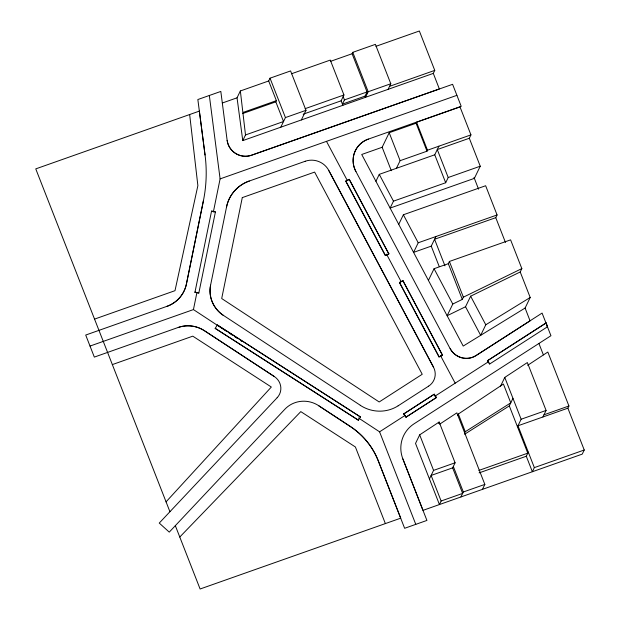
<?xml version="1.0" encoding="UTF-8"?>
<svg xmlns="http://www.w3.org/2000/svg" width="620" height="620" viewBox="0 0 620 620"><rect width="100%" height="100%" fill="white"/><g stroke="black" fill="none" stroke-linecap="round" stroke-linejoin="round"><path stroke-width="0.93" d="M203.414 200.717L186.418 284.022A31.884 30.822 25.8 0 1 166.749 306.458L166.78 306.396A31.884 30.822 25.8 0 0 186.418 284.022L203.414 200.717A146.669 141.802 25.8 0 0 205.049 155.016L199.384 111.096L35.758 168.88L169.919 511.702M194.967 292.175L211.552 211.095L215.419 211.947L198.834 293.028L194.967 292.175L198.834 293.028M90.024 346.069L193.44 309.582L196.92 292.539M213.342 212.032L220.1 178.886L209.335 95.48M210.567 285.254L210.591 285.192A29.721 28.737 25.8 0 0 223.564 315.471L223.533 315.534A29.721 28.737 25.8 0 1 210.567 285.254L226.579 206.817A36.782 35.565 25.8 0 1 249.248 181.001L249.217 181.063A36.782 35.565 25.8 0 0 226.556 206.879L226.579 206.817M547.452 326.81L546.065 322.919L487.436 360.755L489.661 364.002L547.429 326.825L546.065 322.919M189.658 114.584L197.873 185.628L174.995 290.679L94.527 319.114M222.347 102.998L237.042 97.813L240.351 90.969L268.685 80.972L270.026 78.19L290.594 70.936L306.001 110.321L301.343 119.947M205.049 155.016L197.85 99.533L220.821 91.427L227.153 140.469A18.065 17.468 25.8 0 0 251.441 155.279L452.592 84.312L461.218 106.353L368.35 139.12A24.017 23.219 25.8 0 0 355.857 171.5L355.888 171.438A24.017 23.219 25.8 0 1 368.381 139.058L368.35 139.12M112.321 364.599L192.789 336.164L271.328 387.027L166.028 501.89M227.153 140.469L227.184 140.407A18.065 17.468 25.8 0 0 251.472 155.217L439.355 88.978L433.31 73.392L434.76 70.385L419.353 31L375.945 46.314M433.31 73.392L242.769 140.616L245.504 134.951L240.351 90.969M211.552 211.095L215.419 211.947M242.645 113.553L275.815 101.843L276.388 100.665L268.685 80.972M274.358 376.565L204.515 330.778A29.249 28.272 25.8 0 0 178.312 327.414L178.281 327.476A29.249 28.272 25.8 0 1 204.515 330.778L274.358 376.565A14.299 13.826 25.8 0 1 277.225 397.629L277.194 397.691M280.783 127.201L285.44 117.575L306.001 110.321M215.163 328.36L358.337 420.166L215.163 328.36L217.333 324.988L360.429 416.95L217.333 324.988M330.406 61.395L352.106 53.739L352.78 52.344L375.387 44.361L390.801 83.754L388.097 89.342M305.234 161.301L305.265 161.239A19.026 18.391 25.8 0 1 328.801 170.461L433.473 367.125A15.221 14.717 25.8 0 1 428.629 386.144L428.606 386.206M303.203 114.189L341.124 100.812L343.945 94.976L330.29 60.078L291.462 73.772M344.441 99.913L342.418 104.106L365.025 96.131L367.048 91.938L344.441 99.913L343.154 96.619M328.778 170.523L433.473 367.125M390.801 83.754L368.187 91.729L365.49 97.317L365.025 96.131M175.328 525.667L200.105 589L400.729 518.165L378.278 460.784A72.067 69.672 25.8 0 0 350.277 426.421L318.711 405.689A26.536 25.653 25.8 0 0 284.789 409.308L169.26 532.123L159.255 523.071L277.225 397.629M345.759 181.218L349.316 179.35L388.825 253.874L385.338 255.587L345.759 181.218L349.316 179.35M179.777 537.029L300.793 411.618L355.399 446.981L385.369 523.582M469.317 138.26L480.244 166.207L474.378 178.358L390.12 208.088L393.468 201.159L445.687 182.737L448.206 177.514L437.278 149.559L469.317 138.26L470.944 134.881L460.009 106.927L416.555 122.256L416.082 123.233L389.19 132.719L382.153 147.273L391.329 170.717M375.922 181.28L379.269 174.359L434.752 154.783L438.906 146.18M396.436 168.299L400.125 160.673L427.017 151.187L427.49 150.21L470.944 134.881M398.738 224.355L403.372 214.768L485.646 185.737L497.077 214.962L495.768 217.674L434.566 239.266L444.959 265.833M385.338 255.587L388.903 253.72M318.68 405.751L350.246 426.482A72.067 69.672 25.8 0 1 378.247 460.838L404.635 528.294L426.924 520.428L402.876 458.947A30.729 29.714 25.8 0 1 414.121 423.77L550.947 335.722L542.089 313.077L475.997 355.609A17.949 17.352 25.8 0 1 450.159 348.688L355.888 171.438M497.077 214.962L418.213 242.784L413.579 252.371L431.241 246.14L435.875 236.553M399.435 282.55L402.992 280.69L442.502 355.214L439.014 356.926L399.435 282.55L402.992 280.69M223.564 315.471L360.298 405.263M428.42 280.395L434.062 268.708L448.322 263.678L449.392 261.462L510.601 239.863L521.839 268.599L520.219 271.963L470.634 296.197L465.535 306.745L447.136 315.735L452.786 304.048L462.295 299.406L463.365 297.181L521.839 268.599M360.274 405.325A34.464 33.325 25.8 0 0 398.156 405.798L398.187 405.736M403.744 413.935L434.264 394.196L436.41 397.591L405.968 417.183L403.744 413.935L434.264 394.196M405.968 417.183L436.488 397.443M439.014 356.926L442.571 355.058M450.159 348.688L450.19 348.626A17.949 17.352 25.8 0 0 476.021 355.547L530.054 320.827L525.101 308.039L530.201 297.492L520.219 271.963M402.876 458.947L422.987 510.361L582.25 454.119L584.241 450.004L567.874 408.177L568.928 405.992L547.824 352.036L527.667 365.312M439.394 504.571L441.122 501.007L431.125 475.447L452.639 467.86L455.088 462.791L439.146 422.034L419.678 434.853L415.532 443.424L439.425 504.51M530.201 297.492L485.778 324.787L480.678 335.335L465.535 306.745M438.441 423.491L439.146 422.034M457.769 415.214L458.35 414.013L503.409 384.036L510.771 402.853L465.271 431.721L464.698 432.915M429.428 478.958L433.574 470.386L455.088 462.791M489.661 364.002L487.506 360.6M500.418 386.423L504.773 377.417L527.349 362.553L546.088 410.44L542.926 416.973M460.939 496.922L463.326 491.993L484.84 484.406L456.855 412.866L439.719 424.142M538.912 343.472L543.376 354.88M464.613 434.248L509.299 405.899L512.957 398.327M482.453 489.335L484.84 484.406M517.475 426.816L521.133 419.244L546.088 410.44M479.121 472.882L526.295 456.243L528.287 452.127M584.241 450.004L534.347 467.612L532.355 471.727L526.295 456.243M358.337 420.166L360.507 416.803M398.156 405.798L428.629 386.144M487.436 360.755L545.995 323.074M358.538 418.004L379.579 431.822L404.782 415.609M434.86 396.25L488.32 361.847M525.101 308.039L463.202 346.069L361.724 154.481L382.602 147.118M243.21 112.367L276.388 100.665M305.118 108.678L343.945 94.976M245.504 134.951L283.526 121.535L275.815 101.843M389.546 86.343L434.76 70.385M220.1 178.886L456.909 95.333M249.217 181.063L305.265 161.239M448.206 177.514L480.244 166.207M166.78 306.396L85.707 335.048L94.333 357.097L178.312 327.414M543.98 414.796L568.928 405.992M567.874 408.177L517.979 425.777L534.347 467.612M478.795 470.448L527.783 453.158L509.299 405.899M441.122 501.007L462.636 493.411L452.639 467.86M193.44 309.582L226.618 331.375M229.051 332.971L232.283 335.094M234.717 336.691L237.142 338.288M240.382 340.411L242.001 341.473M434.186 394.351L436.41 397.591M403.814 413.788L406.038 417.035M349.246 179.506L388.825 253.874M402.923 280.837L442.502 355.214M326.484 141.352L347.401 180.66M386.516 254.146L401.062 281.488M440.634 355.834L455.181 383.175M345.828 181.063L385.415 255.432M399.505 282.402L439.084 356.771M470.634 296.197L485.778 324.787M434.062 268.708L452.786 304.048M403.372 214.768L418.213 242.784M379.269 174.359L393.468 201.159M495.768 217.674L505.471 242.467M474.006 177.405L478.555 189.178M434.752 154.783L445.687 182.737M416.555 122.256L427.49 150.21M416.082 123.233L427.017 151.187M504.773 377.417L521.133 419.244M449.392 261.462L463.365 297.181M448.322 263.678L462.295 299.406M389.19 132.719L400.125 160.673M431.241 246.14L439.208 266.507M352.78 52.344L368.187 91.729M352.106 53.739L367.513 93.124M341.124 100.812L342.883 105.292M458.35 414.013L465.271 431.721M453.329 466.442L463.326 491.993M419.678 434.853L433.574 470.386M270.026 78.19L285.44 117.575M379.579 431.822L415.78 524.357M237.042 97.813L242.769 140.616M242.281 197.617L221.697 298.538L379.192 401.969L422.228 374.271L314.627 172.089L242.281 197.617"/></g></svg>
